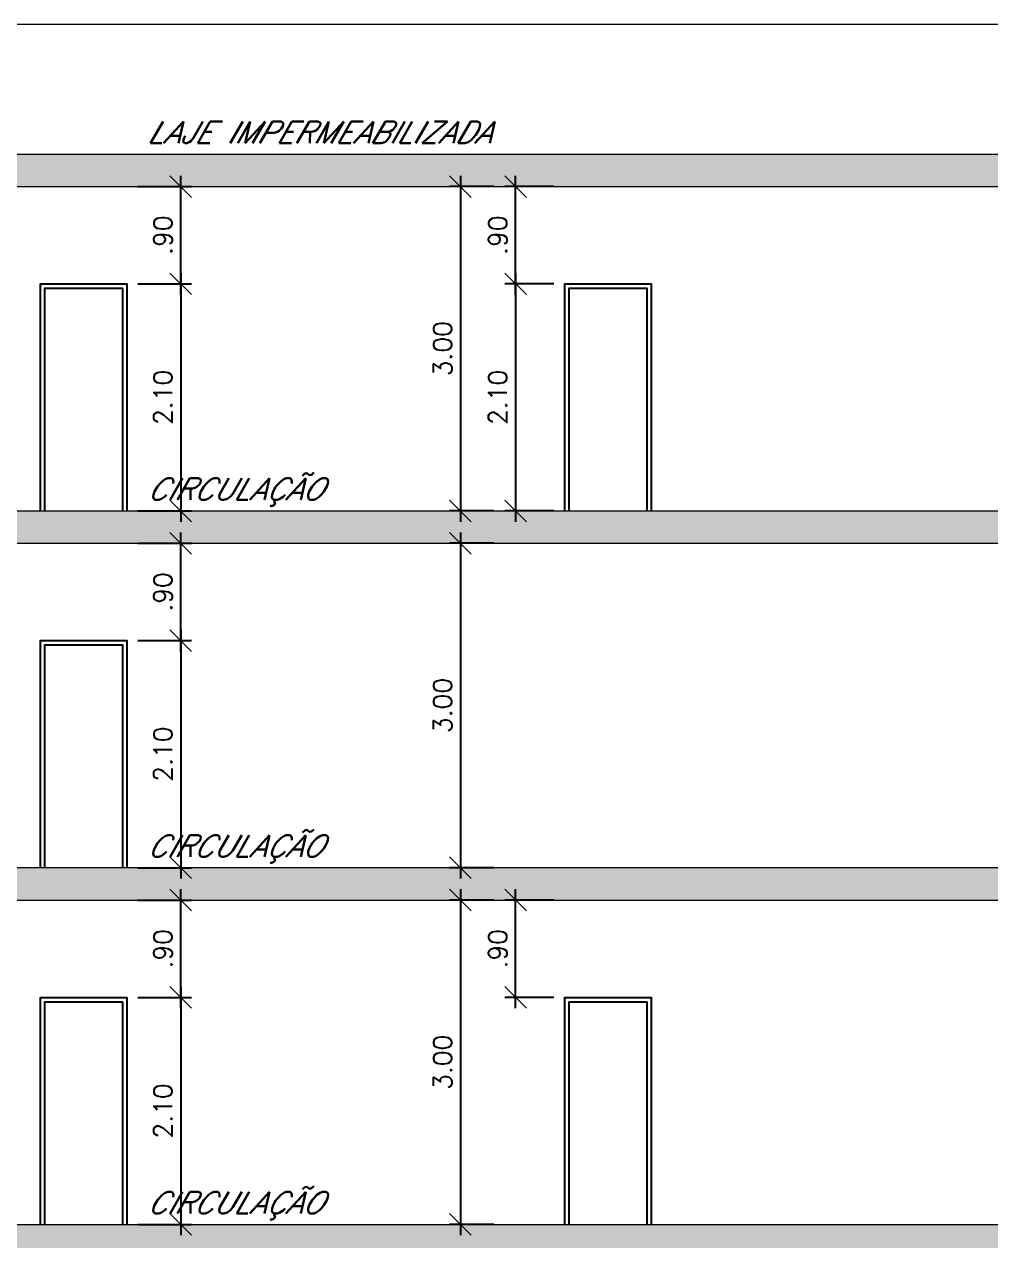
# Model space of a CAD drawing. Header units: millimetres. Extents: x 521 to 1055, y 261 to 520.
# Drawn here: x 804.63 to 813.57, y 496.2 to 507.45 of the extents above; entities that cross this region are included whole.
import ezdxf

# ---------------------------------------------------------------- set-up
doc = ezdxf.new("R2010")
doc.units = ezdxf.units.MM
doc.linetypes.add('CONTINU', pattern=[0])
doc.layers.add('0.1', color=8, linetype='Continuous', lineweight=13)
doc.styles.add('ROMANS', font='romans')
doc.styles.get("Standard").update_dxf_attribs({"font": 'romans.shx'})
doc.dimstyles.new('Fares Eng - 50', dxfattribs={"dimscale": 2, "dimtxt": 0.085, "dimasz": 0.1, "dimexe": 0.05, "dimexo": 0.05, "dimgap": 0.04, "dimtad": 1, "dimzin": 4, "dimdsep": 46, "dimtxsty": 'ROMANS', "dimblk1": 'OBLIQUE', "dimblk2": 'OBLIQUE', "dimsah": 1, "dimcen": 0.05, "dimdle": 0.05, "dimclrd": 8, "dimclre": 8, "dimclrt": 8, "dimaunit": 1, "dimadec": 0, "dimazin": 0, "dimtfac": 1, "dimtix": 1, "dimtmove": 2, "dimatfit": 0, "dimldrblk": 'OPEN90', "dimfxl": 1, "dimtolj": 1, "dimtzin": 0, "dimarcsym": 0})
pattern_1 = [(50, (0, 0), (0.273277003, -0.02390863), [0.028575, -0.314325]), (355, (0, 0), (-0.05286424, 0.286584964), [0.02286, -0.25146]), (100.451, (0.02277, -0.002), (0.22041375, 0.26267503), [0.024285, -0.267135]), (46.1842, (0, 0.0762), (0.40661856, -0.06306349), [0.0428625, -0.4714875]), (96.6356, (0.0339, 0.07094), (0.35610635, 0.37113833), [0.0364275, -0.4007025]), (351.184, (0, 0.0762), (0.3561069, 0.37113768), [0.03429, -0.37719]), (21, (0.0381, 0.05715), (0.22742232, -0.15339828), [0.028575, -0.314325]), (326, (0.0381, 0.05715), (0.09270304, 0.27628195), [0.02286, -0.25146]), (71.4514, (0.05705, 0.04437), (0.320124736, 0.12288429), [0.024285, -0.267135]), (37.5, (0, 0), (0.004632905, 0.126832558), [0, -0.248412, 0, -0.25527, 0, -0.2524125]), (7.5, (0, 0), (0.100229494, 0.150270862), [0, -0.145542, 0, -0.242697, 0, -0.0962025]), (327.5, (-0.08496, 0), (0.203385893, -0.008593116), [0, -0.09525, 0, -0.29718, 0, -0.394335]), (317.5, (-0.12306, 0), (0.222193772, 0.038139737), [0, -0.123825, 0, -0.197358, 0, -0.280035])]

# ---------------------------------------------------------------- blocks, each defined once
blk = doc.blocks.new('_OBLIQUE')
at = {"color": 0, "linetype": 'ByBlock'}
blk.add_line((-0.5, -0.5), (0.5, 0.5), dxfattribs=at)
blk = doc.blocks.new('*D1990')
at = {"layer": '0.1', "color": 8, "linetype": 'CONTINU', "lineweight": -2, "transparency": 16777216}
for p, q in [((809.173, 504.946), (809.173, 506.046)), ((809.528, 505.946), (809.073, 505.946)), ((809.528, 505.046), (809.073, 505.046))]:
    blk.add_line(p, q, dxfattribs=at)
at = {"layer": 'DEFPOINTS', "color": 0, "linetype": 'CONTINU', "lineweight": -2, "transparency": 16777216}
for p in [(809.173, 505.946), (809.628, 505.946), (809.628, 505.046)]:
    blk.add_point(p, dxfattribs=at)
at = {"layer": '0.1', "color": 8, "linetype": 'CONTINU', "lineweight": -2, "transparency": 16777216, "xscale": 0.2, "yscale": 0.2, "zscale": 0.2}
for p, rotation in [((809.173, 505.946), 90), ((809.173, 505.046), 270)]:
    blk.add_blockref('_OBLIQUE', p, dxfattribs=dict(at, rotation=rotation))
at = {"layer": '0.1', "color": 8, "linetype": 'CONTINU', "lineweight": -2, "transparency": 16777216, "insert": (809.008, 505.496), "char_height": 0.17, "attachment_point": 5, "rotation": 90, "style": 'ROMANS'}
blk.add_mtext('\\A1;.90', dxfattribs=at)
blk = doc.blocks.new('_Open90')
at = {"color": 0, "linetype": 'ByBlock', "lineweight": -2}
for p, q in [((0, 0), (-1, 0)), ((-0.5, 0.5), (0, 0)), ((0, 0), (-0.5, -0.5))]:
    blk.add_line(p, q, dxfattribs=at)
blk = doc.blocks.new('*D1991')
at = {"layer": '0.1', "color": 8, "linetype": 'CONTINU', "lineweight": -2, "transparency": 16777216}
for p, q in [((809.173, 505.146), (809.173, 502.846)), ((809.528, 505.046), (809.073, 505.046)), ((809.528, 502.946), (809.073, 502.946))]:
    blk.add_line(p, q, dxfattribs=at)
at = {"layer": 'DEFPOINTS', "color": 0, "linetype": 'CONTINU', "lineweight": -2, "transparency": 16777216}
for p in [(809.628, 505.046), (809.173, 502.946), (809.628, 502.946)]:
    blk.add_point(p, dxfattribs=at)
at = {"layer": '0.1', "color": 8, "linetype": 'CONTINU', "lineweight": -2, "transparency": 16777216, "xscale": 0.2, "yscale": 0.2, "zscale": 0.2}
for p, rotation in [((809.173, 505.046), 90), ((809.173, 502.946), 270)]:
    blk.add_blockref('_OBLIQUE', p, dxfattribs=dict(at, rotation=rotation))
at = {"layer": '0.1', "color": 8, "linetype": 'CONTINU', "lineweight": -2, "transparency": 16777216, "insert": (809.008, 503.996), "char_height": 0.17, "attachment_point": 5, "rotation": 90, "style": 'ROMANS'}
blk.add_mtext('\\A1;2.10', dxfattribs=at)
blk = doc.blocks.new('*D1992')
at = {"layer": '0.1', "color": 8, "linetype": 'CONTINU', "lineweight": -2, "transparency": 16777216}
for p, q in [((808.663, 506.046), (808.663, 502.846)), ((808.973, 505.946), (808.563, 505.946)), ((808.973, 502.946), (808.563, 502.946))]:
    blk.add_line(p, q, dxfattribs=at)
at = {"layer": 'DEFPOINTS', "color": 0, "linetype": 'CONTINU', "lineweight": -2, "transparency": 16777216}
for p in [(809.073, 505.946), (808.663, 502.946), (809.073, 502.946)]:
    blk.add_point(p, dxfattribs=at)
at = {"layer": '0.1', "color": 8, "linetype": 'CONTINU', "lineweight": -2, "transparency": 16777216, "xscale": 0.2, "yscale": 0.2, "zscale": 0.2}
for p, rotation in [((808.663, 505.946), 90), ((808.663, 502.946), 270)]:
    blk.add_blockref('_OBLIQUE', p, dxfattribs=dict(at, rotation=rotation))
at = {"layer": '0.1', "color": 8, "linetype": 'CONTINU', "lineweight": -2, "transparency": 16777216, "insert": (808.498, 504.446), "char_height": 0.17, "attachment_point": 5, "rotation": 90, "style": 'ROMANS'}
blk.add_mtext('\\A1;3.00', dxfattribs=at)
blk = doc.blocks.new('*D1993')
at = {"layer": '0.1', "color": 8, "linetype": 'CONTINU', "lineweight": -2, "transparency": 16777216}
for p, q in [((806.076, 505.146), (806.076, 502.846)), ((805.678, 505.046), (806.176, 505.046)), ((805.678, 502.946), (806.176, 502.946))]:
    blk.add_line(p, q, dxfattribs=at)
at = {"layer": 'DEFPOINTS', "color": 0, "linetype": 'CONTINU', "lineweight": -2, "transparency": 16777216}
for p in [(805.578, 505.046), (805.578, 502.946), (806.076, 502.946)]:
    blk.add_point(p, dxfattribs=at)
at = {"layer": '0.1', "color": 8, "linetype": 'CONTINU', "lineweight": -2, "transparency": 16777216, "xscale": 0.2, "yscale": 0.2, "zscale": 0.2}
for p, rotation in [((806.076, 505.046), 90), ((806.076, 502.946), 270)]:
    blk.add_blockref('_OBLIQUE', p, dxfattribs=dict(at, rotation=rotation))
at = {"layer": '0.1', "color": 8, "linetype": 'CONTINU', "lineweight": -2, "transparency": 16777216, "insert": (805.911, 503.996), "char_height": 0.17, "attachment_point": 5, "rotation": 90, "style": 'ROMANS'}
blk.add_mtext('\\A1;2.10', dxfattribs=at)
blk = doc.blocks.new('*D1994')
at = {"layer": '0.1', "color": 8, "linetype": 'CONTINU', "lineweight": -2, "transparency": 16777216}
for p, q in [((806.076, 504.946), (806.076, 506.046)), ((805.678, 505.946), (806.176, 505.946)), ((805.678, 505.046), (806.176, 505.046))]:
    blk.add_line(p, q, dxfattribs=at)
at = {"layer": 'DEFPOINTS', "color": 0, "linetype": 'CONTINU', "lineweight": -2, "transparency": 16777216}
for p in [(805.578, 505.946), (806.076, 505.946), (805.578, 505.046)]:
    blk.add_point(p, dxfattribs=at)
at = {"layer": '0.1', "color": 8, "linetype": 'CONTINU', "lineweight": -2, "transparency": 16777216, "xscale": 0.2, "yscale": 0.2, "zscale": 0.2}
for p, rotation in [((806.076, 505.946), 90), ((806.076, 505.046), 270)]:
    blk.add_blockref('_OBLIQUE', p, dxfattribs=dict(at, rotation=rotation))
at = {"layer": '0.1', "color": 8, "linetype": 'CONTINU', "lineweight": -2, "transparency": 16777216, "insert": (805.911, 505.496), "char_height": 0.17, "attachment_point": 5, "rotation": 90, "style": 'ROMANS'}
blk.add_mtext('\\A1;.90', dxfattribs=at)
blk = doc.blocks.new('*D2048')
at = {"layer": '0.1', "color": 8, "linetype": 'CONTINU', "lineweight": -2, "transparency": 16777216}
for p, q in [((808.663, 502.746), (808.663, 499.546)), ((808.973, 502.646), (808.563, 502.646)), ((808.973, 499.646), (808.563, 499.646))]:
    blk.add_line(p, q, dxfattribs=at)
at = {"layer": 'DEFPOINTS', "color": 0, "linetype": 'CONTINU', "lineweight": -2, "transparency": 16777216}
for p in [(809.073, 502.646), (808.663, 499.646), (809.073, 499.646)]:
    blk.add_point(p, dxfattribs=at)
at = {"layer": '0.1', "color": 8, "linetype": 'CONTINU', "lineweight": -2, "transparency": 16777216, "xscale": 0.2, "yscale": 0.2, "zscale": 0.2}
for p, rotation in [((808.663, 502.646), 90), ((808.663, 499.646), 270)]:
    blk.add_blockref('_OBLIQUE', p, dxfattribs=dict(at, rotation=rotation))
at = {"layer": '0.1', "color": 8, "linetype": 'CONTINU', "lineweight": -2, "transparency": 16777216, "insert": (808.498, 501.146), "char_height": 0.17, "attachment_point": 5, "rotation": 90, "style": 'ROMANS'}
blk.add_mtext('\\A1;3.00', dxfattribs=at)
blk = doc.blocks.new('*D2055')
at = {"layer": '0.1', "color": 8, "linetype": 'CONTINU', "lineweight": -2, "transparency": 16777216}
for p, q in [((806.076, 501.846), (806.076, 499.546)), ((805.678, 501.746), (806.176, 501.746)), ((805.678, 499.646), (806.176, 499.646))]:
    blk.add_line(p, q, dxfattribs=at)
at = {"layer": 'DEFPOINTS', "color": 0, "linetype": 'CONTINU', "lineweight": -2, "transparency": 16777216}
for p in [(805.578, 501.746), (805.578, 499.646), (806.076, 499.646)]:
    blk.add_point(p, dxfattribs=at)
at = {"layer": '0.1', "color": 8, "linetype": 'CONTINU', "lineweight": -2, "transparency": 16777216, "xscale": 0.2, "yscale": 0.2, "zscale": 0.2}
for p, rotation in [((806.076, 501.746), 90), ((806.076, 499.646), 270)]:
    blk.add_blockref('_OBLIQUE', p, dxfattribs=dict(at, rotation=rotation))
at = {"layer": '0.1', "color": 8, "linetype": 'CONTINU', "lineweight": -2, "transparency": 16777216, "insert": (805.911, 500.696), "char_height": 0.17, "attachment_point": 5, "rotation": 90, "style": 'ROMANS'}
blk.add_mtext('\\A1;2.10', dxfattribs=at)
blk = doc.blocks.new('*D2056')
at = {"layer": '0.1', "color": 8, "linetype": 'CONTINU', "lineweight": -2, "transparency": 16777216}
for p, q in [((806.076, 501.646), (806.076, 502.746)), ((805.678, 502.646), (806.176, 502.646)), ((805.678, 501.746), (806.176, 501.746))]:
    blk.add_line(p, q, dxfattribs=at)
at = {"layer": 'DEFPOINTS', "color": 0, "linetype": 'CONTINU', "lineweight": -2, "transparency": 16777216}
for p in [(805.578, 502.646), (806.076, 502.646), (805.578, 501.746)]:
    blk.add_point(p, dxfattribs=at)
at = {"layer": '0.1', "color": 8, "linetype": 'CONTINU', "lineweight": -2, "transparency": 16777216, "xscale": 0.2, "yscale": 0.2, "zscale": 0.2}
for p, rotation in [((806.076, 502.646), 90), ((806.076, 501.746), 270)]:
    blk.add_blockref('_OBLIQUE', p, dxfattribs=dict(at, rotation=rotation))
at = {"layer": '0.1', "color": 8, "linetype": 'CONTINU', "lineweight": -2, "transparency": 16777216, "insert": (805.911, 502.196), "char_height": 0.17, "attachment_point": 5, "rotation": 90, "style": 'ROMANS'}
blk.add_mtext('\\A1;.90', dxfattribs=at)
blk = doc.blocks.new('*D2074')
at = {"layer": '0.1', "color": 8, "linetype": 'CONTINU', "lineweight": -2, "transparency": 16777216}
for p, q in [((809.173, 498.346), (809.173, 499.446)), ((809.528, 499.346), (809.073, 499.346)), ((809.528, 498.446), (809.073, 498.446))]:
    blk.add_line(p, q, dxfattribs=at)
at = {"layer": 'DEFPOINTS', "color": 0, "linetype": 'CONTINU', "lineweight": -2, "transparency": 16777216}
for p in [(809.173, 499.346), (809.628, 499.346), (809.628, 498.446)]:
    blk.add_point(p, dxfattribs=at)
at = {"layer": '0.1', "color": 8, "linetype": 'CONTINU', "lineweight": -2, "transparency": 16777216, "xscale": 0.2, "yscale": 0.2, "zscale": 0.2}
for p, rotation in [((809.173, 499.346), 90), ((809.173, 498.446), 270)]:
    blk.add_blockref('_OBLIQUE', p, dxfattribs=dict(at, rotation=rotation))
at = {"layer": '0.1', "color": 8, "linetype": 'CONTINU', "lineweight": -2, "transparency": 16777216, "insert": (809.008, 498.896), "char_height": 0.17, "attachment_point": 5, "rotation": 90, "style": 'ROMANS'}
blk.add_mtext('\\A1;.90', dxfattribs=at)
blk = doc.blocks.new('*D2061')
at = {"layer": '0.1', "color": 8, "linetype": 'CONTINU', "lineweight": -2, "transparency": 16777216}
for p, q in [((808.663, 499.446), (808.663, 496.246)), ((808.973, 499.346), (808.563, 499.346)), ((808.973, 496.346), (808.563, 496.346))]:
    blk.add_line(p, q, dxfattribs=at)
at = {"layer": 'DEFPOINTS', "color": 0, "linetype": 'CONTINU', "lineweight": -2, "transparency": 16777216}
for p in [(809.073, 499.346), (808.663, 496.346), (809.073, 496.346)]:
    blk.add_point(p, dxfattribs=at)
at = {"layer": '0.1', "color": 8, "linetype": 'CONTINU', "lineweight": -2, "transparency": 16777216, "xscale": 0.2, "yscale": 0.2, "zscale": 0.2}
for p, rotation in [((808.663, 499.346), 90), ((808.663, 496.346), 270)]:
    blk.add_blockref('_OBLIQUE', p, dxfattribs=dict(at, rotation=rotation))
at = {"layer": '0.1', "color": 8, "linetype": 'CONTINU', "lineweight": -2, "transparency": 16777216, "insert": (808.498, 497.846), "char_height": 0.17, "attachment_point": 5, "rotation": 90, "style": 'ROMANS'}
blk.add_mtext('\\A1;3.00', dxfattribs=at)
blk = doc.blocks.new('*D2068')
at = {"layer": '0.1', "color": 8, "linetype": 'CONTINU', "lineweight": -2, "transparency": 16777216}
for p, q in [((806.076, 498.546), (806.076, 496.246)), ((805.678, 498.446), (806.176, 498.446)), ((805.678, 496.346), (806.176, 496.346))]:
    blk.add_line(p, q, dxfattribs=at)
at = {"layer": 'DEFPOINTS', "color": 0, "linetype": 'CONTINU', "lineweight": -2, "transparency": 16777216}
for p in [(805.578, 498.446), (805.578, 496.346), (806.076, 496.346)]:
    blk.add_point(p, dxfattribs=at)
at = {"layer": '0.1', "color": 8, "linetype": 'CONTINU', "lineweight": -2, "transparency": 16777216, "xscale": 0.2, "yscale": 0.2, "zscale": 0.2}
for p, rotation in [((806.076, 498.446), 90), ((806.076, 496.346), 270)]:
    blk.add_blockref('_OBLIQUE', p, dxfattribs=dict(at, rotation=rotation))
at = {"layer": '0.1', "color": 8, "linetype": 'CONTINU', "lineweight": -2, "transparency": 16777216, "insert": (805.911, 497.396), "char_height": 0.17, "attachment_point": 5, "rotation": 90, "style": 'ROMANS'}
blk.add_mtext('\\A1;2.10', dxfattribs=at)
blk = doc.blocks.new('*D2069')
at = {"layer": '0.1', "color": 8, "linetype": 'CONTINU', "lineweight": -2, "transparency": 16777216}
for p, q in [((806.076, 498.346), (806.076, 499.446)), ((805.678, 499.346), (806.176, 499.346)), ((805.678, 498.446), (806.176, 498.446))]:
    blk.add_line(p, q, dxfattribs=at)
at = {"layer": 'DEFPOINTS', "color": 0, "linetype": 'CONTINU', "lineweight": -2, "transparency": 16777216}
for p in [(805.578, 499.346), (806.076, 499.346), (805.578, 498.446)]:
    blk.add_point(p, dxfattribs=at)
at = {"layer": '0.1', "color": 8, "linetype": 'CONTINU', "lineweight": -2, "transparency": 16777216, "xscale": 0.2, "yscale": 0.2, "zscale": 0.2}
for p, rotation in [((806.076, 499.346), 90), ((806.076, 498.446), 270)]:
    blk.add_blockref('_OBLIQUE', p, dxfattribs=dict(at, rotation=rotation))
at = {"layer": '0.1', "color": 8, "linetype": 'CONTINU', "lineweight": -2, "transparency": 16777216, "insert": (805.911, 498.896), "char_height": 0.17, "attachment_point": 5, "rotation": 90, "style": 'ROMANS'}
blk.add_mtext('\\A1;.90', dxfattribs=at)

msp = doc.modelspace()

# ---------------------------------------------------------------- hatches: boundary and pattern name
at = {"layer": '0.1', "linetype": 'CONTINU', "lineweight": -2}
h = msp.add_hatch(dxfattribs=at)
h.set_pattern_fill('AR-CONC', color=8, scale=0.0015, style=0, double=1)
h.set_pattern_definition(pattern_1)
h.paths.add_polyline_path([(810.40733, 506.24621), (802.52774, 506.24621), (802.52774, 505.94621), (810.40733, 505.94621)])
h.paths.add_polyline_path([(800.27774, 506.24621), (800.02774, 506.24621), (800.02774, 505.94621), (800.27774, 505.94621)])
h.paths.add_polyline_path([(800.27774, 502.94621), (800.02774, 502.94621), (800.02774, 502.64621), (800.27774, 502.64621)])
h.paths.add_polyline_path([(800.27774, 499.64621), (800.02774, 499.64621), (800.02774, 499.34621), (800.27774, 499.34621)])
h.paths.add_polyline_path([(800.27774, 496.34621), (800.02774, 496.34621), (800.02774, 496.04621), (800.27774, 496.04621)])
h.paths.add_polyline_path([(810.40733, 496.34621), (802.52774, 496.34621), (802.52774, 496.04621), (810.40733, 496.04621)])
h.paths.add_polyline_path([(810.40733, 499.64621), (802.52774, 499.64621), (802.52774, 499.34621), (810.40733, 499.34621)])
h.paths.add_polyline_path([(810.40733, 502.94621), (802.52774, 502.94621), (802.52774, 502.64621), (810.40733, 502.64621)])
h = msp.add_hatch(dxfattribs=at)
h.set_pattern_fill('AR-CONC', color=8, scale=0.0015, style=0, double=1)
h.set_pattern_definition(pattern_1)
h.paths.add_polyline_path([(820.29783, 506.24621), (810.40733, 506.24621), (810.40733, 505.94621), (820.29783, 505.94621)])
h.paths.add_polyline_path([(820.29783, 502.94621), (810.40733, 502.94621), (810.40733, 502.64621), (820.29783, 502.64621)])
h.paths.add_polyline_path([(820.29783, 499.64621), (810.40733, 499.64621), (810.40733, 499.34621), (820.29783, 499.34621)])
h.paths.add_polyline_path([(820.29783, 496.34621), (810.40733, 496.34621), (810.40733, 496.04621), (820.29783, 496.04621)])

# ---------------------------------------------------------------- linework, layer by layer
at = {"layer": '0.1', "color": 8}
msp.add_line((802.67774, 507.44621), (847.37774, 507.44621), dxfattribs=at)
at = {"layer": '0.1', "color": 7}
for p, q in [((802.52774, 506.24621), (847.52774, 506.24621)), ((802.52774, 505.94621), (847.52774, 505.94621)), ((802.52774, 502.94621), (847.52774, 502.94621)), ((802.52774, 502.64621), (847.52774, 502.64621)), ((802.52774, 499.64621), (847.52774, 499.64621)), ((802.52774, 499.34621), (847.52774, 499.34621)), ((802.52774, 496.34621), (847.52774, 496.34621))]:
    msp.add_line(p, q, dxfattribs=at)
at = {"layer": '0.1', "color": 8, "linetype": 'CONTINU', "lineweight": -2}
for points in [[(804.77774, 502.94621), (804.77774, 505.04621), (805.57774, 505.04621), (805.57774, 502.94621)], [(809.62774, 502.94621), (809.62774, 505.04621), (810.42774, 505.04621), (810.42774, 502.94621)], [(804.81774, 502.94621), (804.81774, 505.00621), (805.53774, 505.00621), (805.53774, 502.94621)], [(809.66774, 502.94621), (809.66774, 505.00621), (810.38774, 505.00621), (810.38774, 502.94621)], [(804.77774, 499.64621), (804.77774, 501.74621), (805.57774, 501.74621), (805.57774, 499.64621)], [(804.81774, 499.64621), (804.81774, 501.70621), (805.53774, 501.70621), (805.53774, 499.64621)], [(804.77774, 496.34621), (804.77774, 498.44621), (805.57774, 498.44621), (805.57774, 496.34621)], [(804.81774, 496.34621), (804.81774, 498.40621), (805.53774, 498.40621), (805.53774, 496.34621)], [(809.62774, 496.34621), (809.62774, 498.44621), (810.42774, 498.44621), (810.42774, 496.34621)], [(809.66774, 496.34621), (809.66774, 498.40621), (810.38774, 498.40621), (810.38774, 496.34621)]]:
    msp.add_lwpolyline(points, dxfattribs=at)

# ---------------------------------------------------------------- texts
at = {"layer": '0.1', "color": 8, "oblique": 30}
for s, p in [('LAJE IMPERMEABILIZADA', (805.76284, 506.3476)), ('CIRCULAÇÃO', (805.76284, 503.0476)), ('CIRCULAÇÃO', (805.76284, 499.7476)), ('CIRCULAÇÃO', (805.76284, 496.4476))]:
    msp.add_text(s, height=0.2, dxfattribs=at).set_placement(p)

# ---------------------------------------------------------------- dimensions: what is measured, and where the dimension line sits
at = {"layer": '0.1', "color": 8, "linetype": 'CONTINU', "lineweight": -2}
for base, p1, p2, picture, middle in [((806.07606, 505.94621), (805.57774, 505.04621), (805.57774, 505.94621), '*D1994', (805.91106, 505.49621)), ((808.66323, 502.94621), (809.0732, 505.94621), (809.0732, 502.94621), '*D1992', (808.49823, 504.44621)), ((809.1732, 505.94621), (809.62774, 505.04621), (809.62774, 505.94621), '*D1990', (809.0082, 505.49621)), ((806.07606, 502.94621), (805.57774, 505.04621), (805.57774, 502.94621), '*D1993', (805.91106, 503.99621)), ((809.1732, 502.94621), (809.62774, 505.04621), (809.62774, 502.94621), '*D1991', (809.0082, 503.99621)), ((806.07606, 502.64621), (805.57774, 501.74621), (805.57774, 502.64621), '*D2056', (805.91106, 502.19621)), ((808.66323, 499.64621), (809.0732, 502.64621), (809.0732, 499.64621), '*D2048', (808.49823, 501.14621)), ((806.07606, 499.64621), (805.57774, 501.74621), (805.57774, 499.64621), '*D2055', (805.91106, 500.69621)), ((806.07606, 499.34621), (805.57774, 498.44621), (805.57774, 499.34621), '*D2069', (805.91106, 498.89621)), ((808.66323, 496.34621), (809.0732, 499.34621), (809.0732, 496.34621), '*D2061', (808.49823, 497.84621)), ((809.1732, 499.34621), (809.62774, 498.44621), (809.62774, 499.34621), '*D2074', (809.0082, 498.89621)), ((806.07606, 496.34621), (805.57774, 498.44621), (805.57774, 496.34621), '*D2068', (805.91106, 497.39621))]:
    dim = msp.add_linear_dim(base=base, p1=p1, p2=p2, angle=90, dimstyle='Fares Eng - 50', dxfattribs=at)
    dim.commit()
    dim.dimension.update_dxf_attribs({"geometry": picture, "text_midpoint": middle})

doc.saveas('drawing.dxf')
